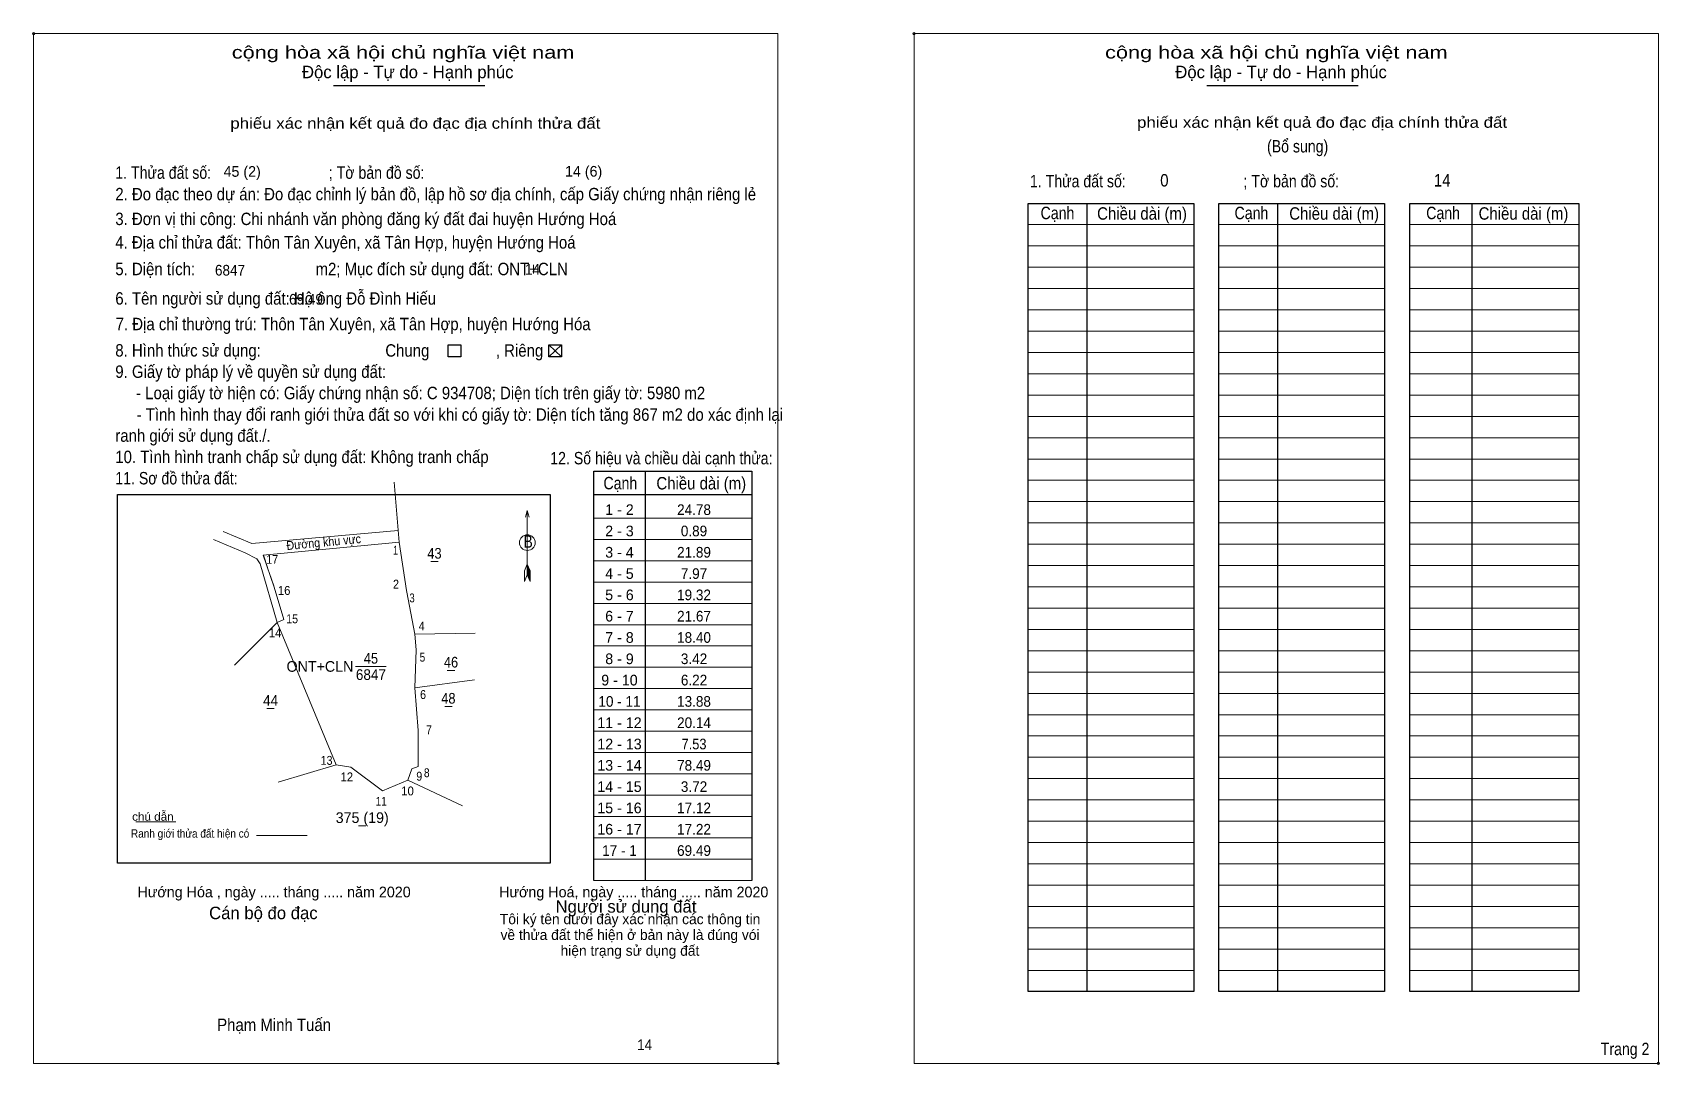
# Model space of a CAD drawing. Header units: metres. Extents: x 552908 to 553735, y 1839860 to 1840384.
import ezdxf
from ezdxf.enums import TextEntityAlignment as Align

# ---------------------------------------------------------------- set-up
doc = ezdxf.new("R2010")
doc.units = ezdxf.units.M
doc.header["$LTSCALE"] = 2.2
doc.header["$PDMODE"] = 32
doc.header["$PDSIZE"] = 1.1
doc.linetypes.add('MEDIUM_DASHED', pattern=[4.5, 3, -1.5])
for name, color, linetype, lineweight in [('1', 7, 'Continuous', 13), ('10', 7, 'Continuous', 13), ('17', 7, 'Continuous', 13), ('2', 7, 'Continuous', 13), ('27', 7, 'Continuous', 13), ('29', 7, 'MEDIUM_DASHED', 13), ('50', 7, 'Continuous', 25), ('6', 7, 'Continuous', 13), ('9', 7, 'Continuous', 13)]:
    doc.layers.add(name, color=color, linetype=linetype, lineweight=lineweight)
for name, color, linetype in [('13', 7, 'Continuous'), ('36', 7, 'Continuous'), ('48', 7, 'Continuous'), ('52', 7, 'Continuous')]:
    doc.layers.add(name, color=color, linetype=linetype)

msp = doc.modelspace()

# ---------------------------------------------------------------- linework, layer by layer
at = {"layer": '1', "lineweight": 25}
for p, q in [((553444.18, 1840297.57), (553444.18, 1839896.67)), ((553541.18, 1840297.57), (553541.18, 1839896.67)), ((553639.99, 1840297.57), (553639.99, 1839896.67)), ((553219.43, 1840161.33), (553219.43, 1839953.28)), ((553193.42, 1840149.57), (553273.78, 1840149.57))]:
    msp.add_line(p, q, dxfattribs=at)
at = {"layer": '1'}
for p, q in [((553414.38, 1840286.74), (553498.54, 1840286.74)), ((553511.39, 1840286.74), (553595.54, 1840286.74)), ((553608.39, 1840286.74), (553694.35, 1840286.74)), ((553414.38, 1840275.9), (553498.54, 1840275.9)), ((553511.39, 1840275.9), (553595.54, 1840275.9)), ((553608.39, 1840275.9), (553694.35, 1840275.9)), ((553414.38, 1840265.07), (553498.54, 1840265.07)), ((553511.39, 1840265.07), (553595.54, 1840265.07)), ((553608.39, 1840265.07), (553694.35, 1840265.07)), ((553414.38, 1840254.23), (553498.54, 1840254.23)), ((553511.39, 1840254.23), (553595.54, 1840254.23)), ((553608.39, 1840254.23), (553694.35, 1840254.23)), ((553414.38, 1840243.4), (553498.54, 1840243.4)), ((553511.39, 1840243.4), (553595.54, 1840243.4)), ((553608.39, 1840243.4), (553694.35, 1840243.4)), ((553414.38, 1840232.56), (553498.54, 1840232.56)), ((553511.39, 1840232.56), (553595.54, 1840232.56)), ((553608.39, 1840232.56), (553694.35, 1840232.56)), ((553170.43, 1840225.64), (553176.94, 1840219.58)), ((553170.43, 1840219.58), (553176.94, 1840225.64)), ((553414.38, 1840221.73), (553498.54, 1840221.73)), ((553511.39, 1840221.73), (553595.54, 1840221.73)), ((553608.39, 1840221.73), (553694.35, 1840221.73)), ((553414.38, 1840210.89), (553498.54, 1840210.89)), ((553511.39, 1840210.89), (553595.54, 1840210.89)), ((553608.39, 1840210.89), (553694.35, 1840210.89)), ((553414.38, 1840200.06), (553498.54, 1840200.06)), ((553511.39, 1840200.06), (553595.54, 1840200.06)), ((553608.39, 1840200.06), (553694.35, 1840200.06)), ((553414.38, 1840189.22), (553498.54, 1840189.22)), ((553511.39, 1840189.22), (553595.54, 1840189.22)), ((553608.39, 1840189.22), (553694.35, 1840189.22)), ((553414.38, 1840178.39), (553498.54, 1840178.39)), ((553511.39, 1840178.39), (553595.54, 1840178.39)), ((553608.39, 1840178.39), (553694.35, 1840178.39)), ((553414.38, 1840167.55), (553498.54, 1840167.55)), ((553511.39, 1840167.55), (553595.54, 1840167.55)), ((553608.39, 1840167.55), (553694.35, 1840167.55)), ((553414.38, 1840156.72), (553498.54, 1840156.72)), ((553511.39, 1840156.72), (553595.54, 1840156.72)), ((553608.39, 1840156.72), (553694.35, 1840156.72)), ((553414.38, 1840145.88), (553498.54, 1840145.88)), ((553511.39, 1840145.88), (553595.54, 1840145.88)), ((553608.39, 1840145.88), (553694.35, 1840145.88)), ((553159.56, 1840141.42), (553159.56, 1840108.65)), ((553193.42, 1840137.48), (553273.78, 1840137.48)), ((553414.38, 1840135.05), (553498.54, 1840135.05)), ((553511.39, 1840135.05), (553595.54, 1840135.05)), ((553608.39, 1840135.05), (553694.35, 1840135.05)), ((553193.42, 1840126.64), (553273.78, 1840126.64)), ((553414.38, 1840124.21), (553498.54, 1840124.21)), ((553511.39, 1840124.21), (553595.54, 1840124.21)), ((553608.39, 1840124.21), (553694.35, 1840124.21)), ((553159.56, 1840114.07), (553158.19, 1840110.72)), ((553159.56, 1840114.07), (553160.95, 1840110.72)), ((553159.56, 1840113.6), (553160.95, 1840110.24)), ((553159.56, 1840113.13), (553160.95, 1840109.77)), ((553193.42, 1840115.81), (553273.78, 1840115.81)), ((553414.38, 1840113.38), (553498.54, 1840113.38)), ((553511.39, 1840113.38), (553595.54, 1840113.38)), ((553608.39, 1840113.38), (553694.35, 1840113.38)), ((553159.56, 1840112.66), (553160.97, 1840109.28)), ((553159.56, 1840112.17), (553160.97, 1840108.79)), ((553159.56, 1840111.7), (553160.97, 1840108.3)), ((553159.56, 1840111.23), (553160.97, 1840107.82)), ((553159.56, 1840110.76), (553160.99, 1840107.33)), ((553159.56, 1840110.29), (553160.99, 1840106.84)), ((553159.56, 1840109.82), (553160.99, 1840106.35)), ((553159.56, 1840109.35), (553161.01, 1840105.88)), ((553159.56, 1840108.65), (553161.01, 1840105.31)), ((553161.01, 1840105.31), (553160.95, 1840110.72)), ((553193.42, 1840104.97), (553273.78, 1840104.97)), ((553414.38, 1840102.54), (553498.54, 1840102.54)), ((553511.39, 1840102.54), (553595.54, 1840102.54)), ((553608.39, 1840102.54), (553694.35, 1840102.54)), ((553193.42, 1840094.14), (553273.78, 1840094.14)), ((553414.38, 1840091.7), (553498.54, 1840091.7)), ((553511.39, 1840091.7), (553595.54, 1840091.7)), ((553608.39, 1840091.7), (553694.35, 1840091.7)), ((553193.42, 1840083.3), (553273.78, 1840083.3)), ((553414.38, 1840080.87), (553498.54, 1840080.87)), ((553511.39, 1840080.87), (553595.54, 1840080.87)), ((553608.39, 1840080.87), (553694.35, 1840080.87)), ((553193.42, 1840072.47), (553273.78, 1840072.47)), ((553414.38, 1840070.03), (553498.54, 1840070.03)), ((553511.39, 1840070.03), (553595.54, 1840070.03)), ((553608.39, 1840070.03), (553694.35, 1840070.03)), ((553193.42, 1840061.63), (553273.78, 1840061.63)), ((553414.38, 1840059.2), (553498.54, 1840059.2)), ((553511.39, 1840059.2), (553595.54, 1840059.2)), ((553608.39, 1840059.2), (553694.35, 1840059.2)), ((553193.42, 1840050.8), (553273.78, 1840050.8)), ((553414.38, 1840048.36), (553498.54, 1840048.36)), ((553511.39, 1840048.36), (553595.54, 1840048.36)), ((553608.39, 1840048.36), (553694.35, 1840048.36)), ((553193.42, 1840039.96), (553273.78, 1840039.96)), ((553414.38, 1840037.53), (553498.54, 1840037.53)), ((553511.39, 1840037.53), (553595.54, 1840037.53)), ((553608.39, 1840037.53), (553694.35, 1840037.53)), ((553193.42, 1840029.13), (553273.78, 1840029.13)), ((553414.38, 1840026.69), (553498.54, 1840026.69)), ((553511.39, 1840026.69), (553595.54, 1840026.69)), ((553608.39, 1840026.69), (553694.35, 1840026.69)), ((553193.42, 1840018.29), (553273.78, 1840018.29)), ((553414.38, 1840015.86), (553498.54, 1840015.86)), ((553511.39, 1840015.86), (553595.54, 1840015.86)), ((553608.39, 1840015.86), (553694.35, 1840015.86)), ((553193.42, 1840007.46), (553273.78, 1840007.46)), ((553414.38, 1840005.02), (553498.54, 1840005.02)), ((553511.39, 1840005.02), (553595.54, 1840005.02)), ((553608.39, 1840005.02), (553694.35, 1840005.02)), ((553193.42, 1839996.62), (553273.78, 1839996.62)), ((553414.38, 1839994.19), (553498.54, 1839994.19)), ((553511.39, 1839994.19), (553595.54, 1839994.19)), ((553608.39, 1839994.19), (553694.35, 1839994.19)), ((553193.42, 1839985.79), (553273.78, 1839985.79)), ((553414.38, 1839983.35), (553498.54, 1839983.35)), ((553511.39, 1839983.35), (553595.54, 1839983.35)), ((553608.39, 1839983.35), (553694.35, 1839983.35)), ((553193.42, 1839974.95), (553273.78, 1839974.95)), ((553414.38, 1839972.52), (553498.54, 1839972.52)), ((553511.39, 1839972.52), (553595.54, 1839972.52)), ((553608.39, 1839972.52), (553694.35, 1839972.52)), ((553193.42, 1839964.12), (553273.78, 1839964.12)), ((553414.38, 1839961.68), (553498.54, 1839961.68)), ((553511.39, 1839961.68), (553595.54, 1839961.68)), ((553608.39, 1839961.68), (553694.35, 1839961.68)), ((553193.42, 1839953.28), (553273.78, 1839953.28)), ((553414.38, 1839950.85), (553498.54, 1839950.85)), ((553511.39, 1839950.85), (553595.54, 1839950.85)), ((553608.39, 1839950.85), (553694.35, 1839950.85)), ((553414.38, 1839940.01), (553498.54, 1839940.01)), ((553511.39, 1839940.01), (553595.54, 1839940.01)), ((553608.39, 1839940.01), (553694.35, 1839940.01)), ((553414.38, 1839929.18), (553498.54, 1839929.18)), ((553511.39, 1839929.18), (553595.54, 1839929.18)), ((553608.39, 1839929.18), (553694.35, 1839929.18)), ((553414.38, 1839918.34), (553498.54, 1839918.34)), ((553511.39, 1839918.34), (553595.54, 1839918.34)), ((553608.39, 1839918.34), (553694.35, 1839918.34)), ((553414.38, 1839907.51), (553498.54, 1839907.51)), ((553511.39, 1839907.51), (553595.54, 1839907.51)), ((553608.39, 1839907.51), (553694.35, 1839907.51))]:
    msp.add_line(p, q, dxfattribs=at)
at = {"layer": '1', "lineweight": 25}
for points in [[(553414.38, 1840297.57), (553498.54, 1840297.57), (553498.54, 1839896.67), (553414.38, 1839896.67)], [(553511.39, 1840297.57), (553595.54, 1840297.57), (553595.54, 1839896.67), (553511.39, 1839896.67)], [(553608.39, 1840297.57), (553694.35, 1840297.57), (553694.35, 1839896.67), (553608.39, 1839896.67)], [(552951.07, 1840149.53), (553171.15, 1840149.53), (553171.15, 1839962.04), (552951.07, 1839962.04)]]:
    msp.add_lwpolyline(points, close=True, dxfattribs=at)
msp.add_lwpolyline([(553193.42, 1839953.28), (553193.42, 1840161.33), (553273.78, 1840161.33), (553273.78, 1839953.28)], dxfattribs=at)
at = {"layer": '1'}
for points in [[(553160.5, 1840137.94), (553159.56, 1840141.42), (553158.62, 1840137.94)], [(553159.56, 1840108.65), (553158.12, 1840105.31), (553158.19, 1840110.72)]]:
    msp.add_lwpolyline(points, dxfattribs=at)
msp.add_circle((553159.564, 1840125.038), 3.999, dxfattribs=at)
for p in [(552908.43, 1840383.89), (553356.26, 1840383.89), (553287.07, 1839860.2), (553734.89, 1839860.2)]:
    msp.add_point(p, dxfattribs=at)
at = {"layer": '10'}
for p, q in [((553062.33, 1840011.95), (553069.79, 1840010.9)), ((553069.79, 1840010.9), (553085.93, 1839998.86)), ((553098.75, 1840004.17), (553085.93, 1839998.86))]:
    msp.add_line(p, q, dxfattribs=at)
for points in [[(553093.9, 1840131.27), (553019.51, 1840124.57), (553004.82, 1840130.63)], [(553000, 1840126.56), (553016.07, 1840119.78), (553021.98, 1840116.76), (553023.67, 1840114.28), (553032.3, 1840084.47)]]:
    msp.add_lwpolyline(points, dxfattribs=at)
msp.add_lwpolyline([(553069.79, 1840010.9), (553062.33, 1840011.95), (553032.3, 1840084.47), (553035.7, 1840085.97), (553030.8, 1840102.37), (553025.23, 1840118.66), (553094.4, 1840125.27), (553098.1, 1840100.77), (553098.27, 1840099.9), (553102.41, 1840078.41), (553103.1, 1840070.47), (553102.3, 1840051.17), (553104.1, 1840029.57), (553104, 1840011.17), (553100.76, 1840010.06), (553098.75, 1840004.17), (553085.93, 1839998.86)], close=True, dxfattribs=at)
at = {"layer": '17'}
msp.add_line((552960.4, 1839983), (552980.79, 1839983), dxfattribs=at)
at = {"layer": '2', "lineweight": 25}
for p, q in [((553060.98, 1840357.5), (553137.89, 1840357.5)), ((553505.19, 1840357.5), (553582.11, 1840357.5))]:
    msp.add_line(p, q, dxfattribs=at)
at = {"layer": '2'}
for points in [[(552908.42, 1840383.89), (553287.06, 1840383.89), (553287.06, 1839860.2), (552908.42, 1839860.2)], [(553356.26, 1840383.89), (553734.89, 1840383.89), (553734.89, 1839860.2), (553356.26, 1839860.2)]]:
    msp.add_lwpolyline(points, close=True, dxfattribs=at)
at = {"layer": '27'}
for p, q in [((553094.4, 1840125.27), (553091.85, 1840155.86)), ((553032.3, 1840084.47), (553010.59, 1840062.76)), ((553102.41, 1840078.41), (553133.1, 1840078.95)), ((553102.3, 1840051.17), (553132.72, 1840055.3)), ((553062.33, 1840011.95), (553032.89, 1840003.24)), ((553098.75, 1840004.17), (553126.58, 1839991.22))]:
    msp.add_line(p, q, dxfattribs=at)
at = {"layer": '29'}
msp.add_line((553025.3, 1840118.67), (553030.8, 1840102.37), dxfattribs=at)
at = {"layer": '50'}
for points in [[(553119.27, 1840225.64), (553125.78, 1840225.64), (553125.78, 1840219.58), (553119.27, 1840219.58)], [(553170.43, 1840225.64), (553176.94, 1840225.64), (553176.94, 1840219.58), (553170.43, 1840219.58)]]:
    msp.add_lwpolyline(points, close=True, dxfattribs=at)
at = {"layer": '6'}
msp.add_line((553021.74, 1839976.07), (553047.49, 1839976.07), dxfattribs=at)
at = {"layer": '9'}
for p, q in [((553110.46, 1840115.45), (553114.18, 1840115.45)), ((553072.16, 1840062.06), (553087.83, 1840062.06)), ((553118.87, 1840060.07), (553122.61, 1840060.07)), ((553027.1, 1840040.61), (553030.82, 1840040.61)), ((553117.54, 1840041.72), (553121.26, 1840041.72)), ((553073.71, 1839981.02), (553077.43, 1839981.02))]:
    msp.add_line(p, q, dxfattribs=at)

# ---------------------------------------------------------------- texts
at = {"layer": '1'}
for s, width, p in [('(Bổ sung)', 0.85, (553535.82, 1840323.45)), ('1. Thửa đất số:                              ; Tờ bản đồ số:', 0.85, (552949.98, 1840310.05)), ('1. Thửa đất số:                              ; Tờ bản đồ số:', 0.85, (553415.24, 1840305.72)), ('2. Đo đạc theo dự án: Đo đạc chỉnh lý bản đồ, lập hồ sơ địa chính, cấp Giấy chứng nhận riêng lẻ ', 0.9, (552949.98, 1840299.11)), ('Cạnh', 0.85, (553420.64, 1840289.53)), ('Chiều dài (m)', 0.9, (553449.41, 1840289.26)), ('Cạnh', 0.85, (553519.31, 1840289.53)), ('Chiều dài (m)', 0.9, (553547.14, 1840289.26)), ('Cạnh', 0.85, (553616.8, 1840289.53)), ('Chiều dài (m)', 0.9, (553643.45, 1840289.26)), ('3. Đơn vị thi công: Chi nhánh văn phòng đăng ký đất đai huyện Hướng Hoá', 0.9, (552949.98, 1840286.52)), ('4. Địa chỉ thửa đất: Thôn Tân Xuyên, xã Tân Hợp, huyện Hướng Hoá', 0.9, (552949.98, 1840274.59)), ('5. Diện tích:                             m2; Mục đích sử dụng đất: ONT+CLN', 0.9, (552949.98, 1840261.04)), ('6. Tên người sử dụng đất: Hộ ông Đỗ Đình Hiếu', 0.9, (552949.98, 1840246.06)), ('7. Địa chỉ thường trú: Thôn Tân Xuyên, xã Tân Hợp, huyện Hướng Hóa', 0.9, (552950.15, 1840233.05)), ('Chung                , Riêng', 0.9, (553087.33, 1840219.6)), ('9. Giấy tờ pháp lý về quyền sử dụng đất:', 0.9, (552949.98, 1840208.82)), ('     - Loại giấy tờ hiện có: Giấy chứng nhận số: C 934708; Diện tích trên giấy tờ: 5980 m2', 0.9, (552949.98, 1840197.98)), ('ranh giới sử dụng đất./.', 0.9, (552949.98, 1840176.31)), ('10. Tình hình tranh chấp sử dụng đất: Không tranh chấp', 0.9, (552949.98, 1840165.48)), ('12. Số hiệu và chiều dài cạnh thửa:', 0.85, (553171.23, 1840164.84)), ('11. Sơ đồ thửa đất:', 0.85, (552949.98, 1840154.64)), ('Cạnh', 0.85, (553198.3, 1840152.13)), ('Chiều dài (m)', 0.9, (553225.21, 1840152.07)), ('B', 0.85, (553157.56, 1840122.41)), ('Phạm Minh Tuấn', 0.9, (553001.79, 1839876.66)), ('Trang 2', 0.85, (553705.57, 1839864.38))]:
    msp.add_text(s, height=6.32, dxfattribs=dict(at, width=width)).set_placement(p)
at = {"layer": '10', "width": 0.9}
msp.add_text('Đường khu vực', height=4.515, rotation=5.459, dxfattribs=at).set_placement((553056.18, 1840123.036), align=Align.CENTER)
at = {"layer": '13'}
msp.add_text('ONT+CLN', height=5.418, dxfattribs=at).set_placement((553071.09, 1840059.35), align=Align.RIGHT)
for s, width, p in [('45', 0.9, (553080, 1840063.5)), ('6847', 0.95, (553080.005, 1840055.2))]:
    msp.add_text(s, height=5.418, dxfattribs=dict(at, width=width)).set_placement(p, align=Align.CENTER)
at = {"layer": '2'}
for s, width, p in [('cộng hòa xã hội chủ nghĩa việt nam', 1.3, (553009.24, 1840371.22)), ('cộng hòa xã hội chủ nghĩa việt nam', 1.3, (553453.45, 1840371.22)), ('     - Tình hình thay đổi ranh giới thửa đất so với khi có giấy tờ: Diện tích tăng 867 m2 do xác định lại ', 0.9, (552950.15, 1840186.98))]:
    msp.add_text(s, height=6.348, dxfattribs=dict(at, width=width)).set_placement(p)
for s, height, p in [('Độc lập - Tự do - Hạnh phúc', 6.348, (553044.93, 1840361.21)), ('Độc lập - Tự do - Hạnh phúc', 6.348, (553489.15, 1840361.21)), ('Hướng Hóa , ngày ..... tháng ..... năm 2020', 5.437, (552961.27, 1839944.64)), ('Hướng Hoá, ngày ..... tháng ..... năm 2020', 5.437, (553145.22, 1839944.64)), ('Cán bộ đo đạc', 6.349, (552997.68, 1839933.53)), ('Người sử dụng đất', 6.348, (553173.91, 1839936.85))]:
    msp.add_text(s, height=height, dxfattribs=at).set_placement(p)
at = {"layer": '2', "width": 1.15}
for p in [(553102.61, 1840335.53), (553563.815, 1840336)]:
    msp.add_text('phiếu xác nhận kết quả đo đạc địa chính thửa đất', height=5.573, dxfattribs=at).set_placement(p, align=Align.CENTER)
at = {"layer": '2'}
for s, p in [('Tôi ký tên dưới đây xác nhận các thông tin', (553211.83, 1839930.98)), ('về thửa đất thể hiện ở bản này là đúng vói', (553211.805, 1839922.96)), ('hiện trạng sử dụng đất', (553211.765, 1839914.93))]:
    msp.add_text(s, height=5.245, dxfattribs=at).set_placement(p, align=Align.CENTER)
at = {"layer": '36'}
for s, width, p in [('43', 0.9, (553112.33, 1840116.89)), ('46', 0.9, (553120.745, 1840061.52)), ('44', 0.95, (553028.97, 1840042.05)), ('48', 0.9, (553119.405, 1840043.16))]:
    msp.add_text(s, height=5.418, dxfattribs=dict(at, width=width)).set_placement(p, align=Align.CENTER)
msp.add_text('375 (19)', height=5.418, dxfattribs=at).set_placement((553075.57, 1839982.46), align=Align.CENTER)
at = {"layer": '48', "width": 0.9}
msp.add_text('8. Hình thức sử dụng:', height=6.32, dxfattribs=at).set_placement((552949.98, 1840219.65))
at = {"layer": '52'}
for s, p in [('1 - 2', (553206.425, 1840139.09)), ('2 - 3', (553206.425, 1840128.25)), ('3 - 4', (553206.435, 1840117.42)), ('4 - 5', (553206.425, 1840106.58)), ('5 - 6', (553206.425, 1840095.75)), ('6 - 7', (553206.425, 1840084.91)), ('7 - 8', (553206.435, 1840074.08)), ('8 - 9', (553206.435, 1840063.24)), ('9 - 10', (553206.425, 1840052.41)), ('11 - 12', (553206.435, 1840030.74)), ('12 - 13', (553206.435, 1840019.9)), ('13 - 14', (553206.425, 1840009.07)), ('14 - 15', (553206.425, 1839998.23)), ('15 - 16', (553206.425, 1839987.4)), ('16 - 17', (553206.435, 1839976.56))]:
    msp.add_text(s, height=5.418, dxfattribs=at).set_placement(p, align=Align.CENTER)
for s, width, p in [('24.78', 0.95, (553244.355, 1840139.09)), ('0.89', 0.95, (553244.35, 1840128.25)), ('21.89', 0.95, (553244.35, 1840117.42)), ('7.97', 0.95, (553244.36, 1840106.58)), ('19.32', 0.95, (553244.355, 1840095.75)), ('21.67', 0.95, (553244.355, 1840084.91)), ('18.40', 0.95, (553244.355, 1840074.08)), ('3.42', 0.95, (553244.36, 1840063.24)), ('6.22', 0.95, (553244.36, 1840052.41)), ('10 - 11', 0.95, (553206.435, 1840041.57)), ('13.88', 0.95, (553244.355, 1840041.57)), ('20.14', 0.95, (553244.355, 1840030.74)), ('7.53', 0.9, (553244.355, 1840019.9)), ('78.49', 0.95, (553244.35, 1840009.07)), ('3.72', 0.95, (553244.36, 1839998.23)), ('17.12', 0.95, (553244.355, 1839987.4)), ('17.22', 0.95, (553244.355, 1839976.56)), ('17 - 1', 0.95, (553206.435, 1839965.72)), ('69.49', 0.95, (553244.35, 1839965.72))]:
    msp.add_text(s, height=5.418, dxfattribs=dict(at, width=width)).set_placement(p, align=Align.CENTER)
at = {"layer": '6'}
for s, p in [('45 (2)', (553005.06, 1840311.08)), ('14 (6)', (553178.74, 1840311.17))]:
    msp.add_text(s, height=5.418, dxfattribs=at).set_placement(p)
for s, height, width, p in [('0', 6.32, 0.9, (553481.49, 1840306.13)), ('14', 6.32, 0.9, (553620.68, 1840306.14)), ('6847', 5.418, 0.95, (553000.68, 1840260.86)), ('14', 5.418, 0.95, (553158.37, 1840261.31)), ('69.49', 5.418, 0.95, (553038.37, 1840246.08)), ('chú dẫn', 4.226, 1.05, (552958.54, 1839983.59)), ('Ranh giới thửa đất hiện có ', 4.226, 0.9, (552957.94, 1839975.01))]:
    msp.add_text(s, height=height, dxfattribs=dict(at, width=width)).set_placement(p)
at = {"layer": '6', "width": 0.95}
msp.add_text('14', height=5.418, dxfattribs=at).set_placement((553219.23, 1839866.93), align=Align.CENTER)
at = {"layer": '9'}
for s, width, p in [('1', 0.75, (553092.56, 1840118.97)), ('17', 0.9, (553029.81, 1840114.26)), ('2', 0.9, (553092.765, 1840101.67)), ('16', 0.95, (553035.87, 1840098.46)), ('3', 0.8, (553100.915, 1840094.65)), ('15', 0.9, (553039.915, 1840084.03)), ('14', 0.95, (553031.245, 1840076.9)), ('4', 0.9, (553105.825, 1840080.36)), ('5', 0.85, (553106.2, 1840064.51)), ('6', 0.9, (553106.525, 1840045.52)), ('7', 0.85, (553109.52, 1840027.52)), ('13', 0.9, (553057.45, 1840012.03)), ('12', 0.95, (553067.735, 1840003.63)), ('9', 0.9, (553104.6, 1840003.97)), ('8', 0.85, (553108.4, 1840005.75)), ('10', 0.95, (553098.635, 1839996.5)), ('11', 0.85, (553085.26, 1839991.23))]:
    msp.add_text(s, height=4.515, dxfattribs=dict(at, width=width)).set_placement(p, align=Align.CENTER)

doc.saveas('drawing.dxf')
